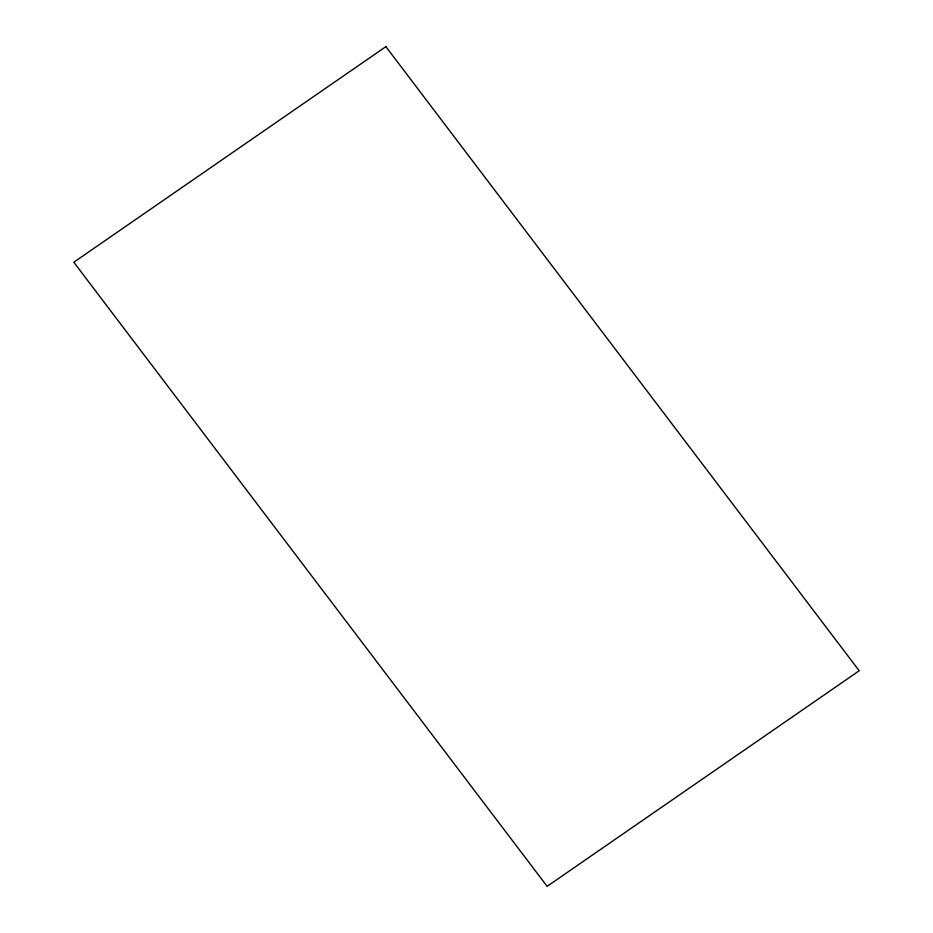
<?xml version="1.0" encoding="UTF-8"?>
<svg xmlns="http://www.w3.org/2000/svg" width="933" height="933" viewBox="0 0 933 933"><rect width="100%" height="100%" fill="white"/><g stroke="black" fill="none" stroke-linecap="round" stroke-linejoin="round"><path stroke-width="1.4" d="M385.877 46.65L73.8 262.231L547.123 886.35L859.2 670.769L385.877 46.65"/></g></svg>
